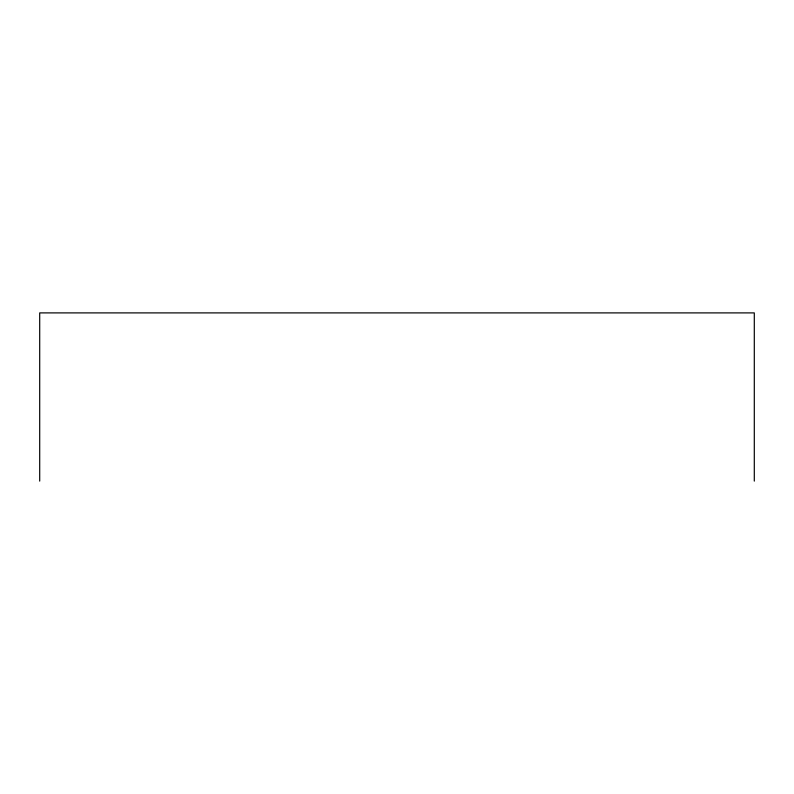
<?xml version="1.0" encoding="UTF-8"?>
<svg xmlns="http://www.w3.org/2000/svg" width="794" height="794" viewBox="0 0 794 794"><rect width="100%" height="100%" fill="white"/><g stroke="black" fill="none" stroke-linecap="round" stroke-linejoin="round"><path stroke-width="1.19" d="M754.3 481.104L754.3 312.896L39.7 312.896L39.7 481.104"/></g></svg>
